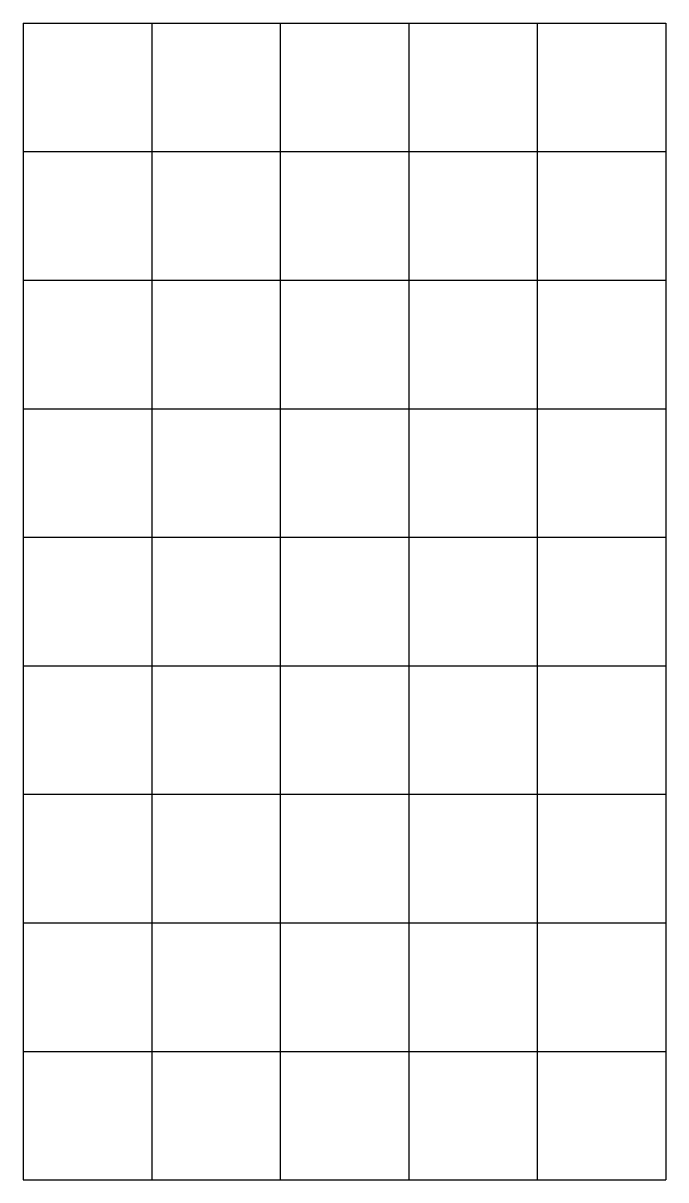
# Model space of a CAD drawing. Header units: millimetres. Extents: x -6 to 4, y -4 to 14.
import ezdxf

# ---------------------------------------------------------------- set-up
doc = ezdxf.new("R2010")
doc.units = ezdxf.units.MM

msp = doc.modelspace()

# ---------------------------------------------------------------- linework, layer by layer
at = {"layer": 'Sketch', "color": 255}
for p, q in [((-6, 14), (-6, -4)), ((-6, 14), (4, 14)), ((-4, 14), (-4, -4)), ((-2, 14), (-2, -4)), ((0, 14), (0, -4)), ((2, 14), (2, -4)), ((4, 14), (4, -4)), ((-6, 12), (4, 12)), ((-6, 10), (4, 10)), ((-6, 8), (4, 8)), ((-6, 6), (4, 6)), ((-6, 4), (4, 4)), ((-6, 2), (4, 2)), ((-6, 0), (4, 0)), ((-6, -2), (4, -2)), ((-6, -4), (4, -4))]:
    msp.add_line(p, q, dxfattribs=at)

doc.saveas('drawing.dxf')
